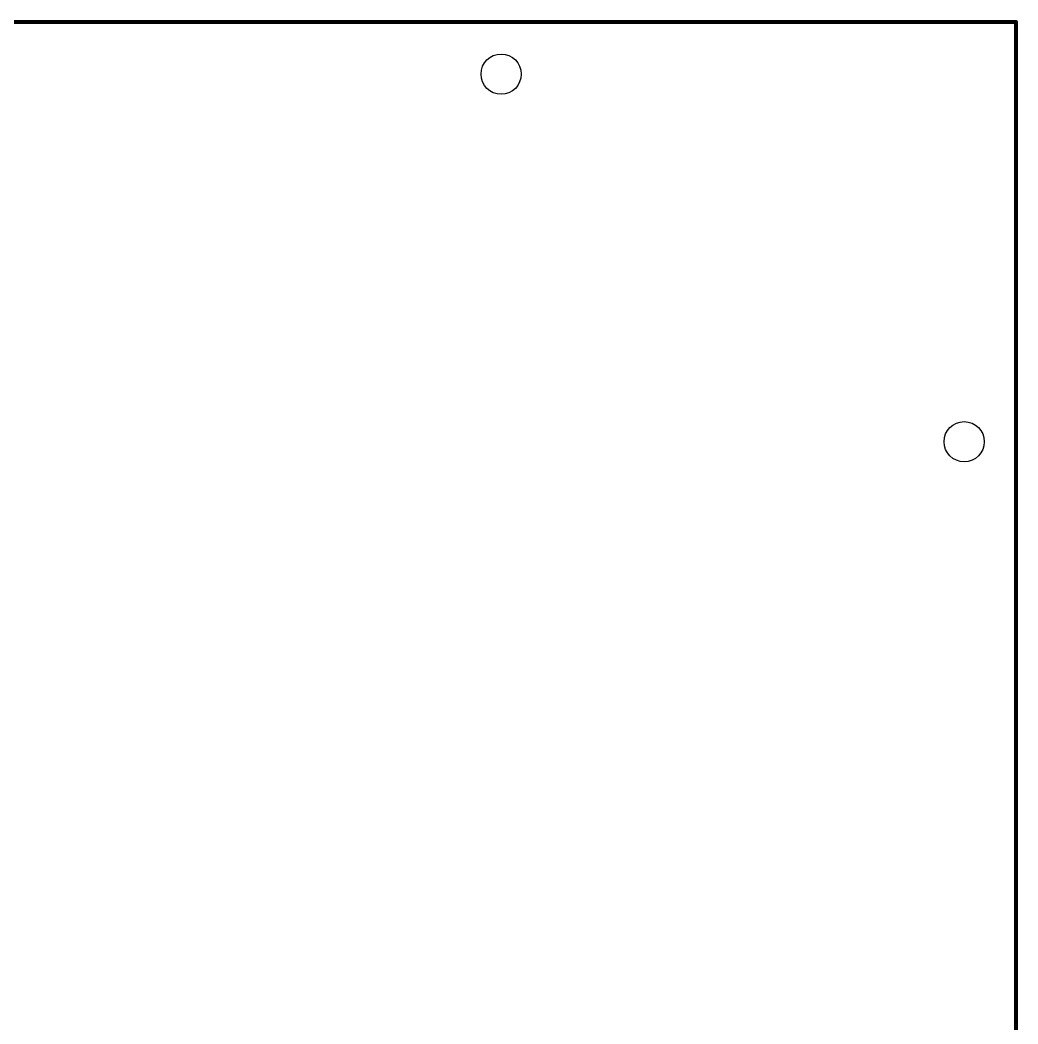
# Model space of a CAD drawing. Extents: x 0 to 11.5, y 0 to 11.2.
# Drawn here: x 5.21 to 8.311, y 5.997 to 9.116 of the extents above; entities that cross this region are included whole.
import ezdxf

# ---------------------------------------------------------------- set-up
doc = ezdxf.new("R2010")
doc.units = 0
doc.layers.add('20', color=53, linetype='CONTINUOUS')
doc.layers.add('22', color=253, linetype='CONTINUOUS')

msp = doc.modelspace()

# ---------------------------------------------------------------- linework, layer by layer
at = {"layer": '20'}
for centre in [(6.705, 8.948), (8.144, 7.806)]:
    msp.add_circle(centre, 0.0625, dxfattribs=at)
at = {"layer": '22', "const_width": 0.012}
for points in [[(8.305, 9.11), (2.905, 9.11)], [(8.305, 2.102), (8.305, 9.11)]]:
    msp.add_lwpolyline(points, dxfattribs=at)
at = {"layer": '22', "const_width": 0.006}
for points in [[(8.308, 9.11, 1), (8.302, 9.11)], [(8.305, 9.107, 1), (8.305, 9.113)]]:
    msp.add_lwpolyline(points, format="xyb", dxfattribs=at)

doc.saveas('drawing.dxf')
